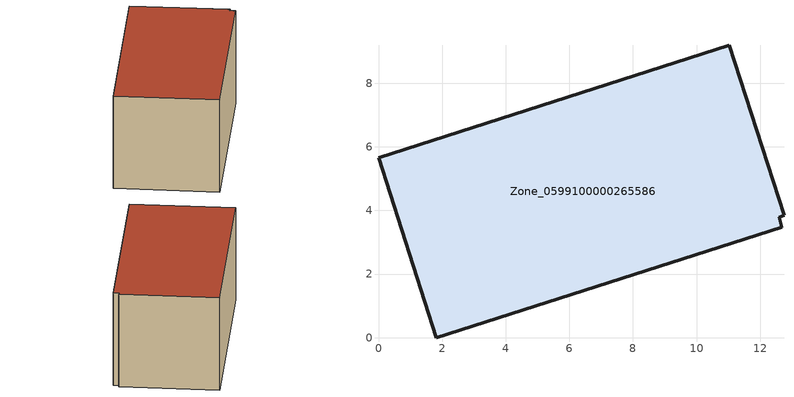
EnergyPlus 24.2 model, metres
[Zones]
Zone_0599100000265586
 floor ground (C_G): 12.69,3.47 1.81,0 0,5.65 11.02,9.19 12.75,3.84 12.6,3.78 z3.34
 wall outside (C_F): 12.75,3.84 11.02,9.19 0,5.65 1.81,0 12.69,3.47 12.6,3.78 12.75,3.84 z3.34:9.04
 roof outside (C_R): 1.81,0 12.69,3.47 12.6,3.78 12.75,3.84 11.02,9.19 0,5.65 z9.04
[BUILDING]
Pand.0599100000265586: North Axis=0; Terrain=City; Loads Convergence Tolerance Value=0.04; Temperature Convergence Tolerance Value=0.4; Solar Distribution=FullExterior; Maximum Number of Warmup Days=25; Minimum Number of Warmup Days=1
[Site:Location]
Rotterdam.The.Hague.AP_ZH_NLD Design_Conditions: Latitude=51.96; Longitude=4.45; Time Zone=1; Elevation=-4.5
[SITE:GROUNDTEMPERATURE:BUILDINGSURFACE]
18, 18, 18, 18, 18, 18, 18, 18, 18, 18, 18, 18
[MATERIAL] Thermal Absorptance=0.9; Solar Absorptance=0.7; Visible Absorptance=0.7
Name | Roughness | Thickness | Conductivity | Density | Specific Heat
G.TI.1965-1974 | MediumSmooth | 0.15 | 0.882353 | 540 | 1210
F.TI.1965-1974 | Rough | 0.3 | 0.697674 | 1920 | 840
R.TI.1965-1974 | MediumRough | 0.2 | 0.232558 | 1500 | 1000
[CONSTRUCTION]
C_G: G.TI.1965-1974
C_F: F.TI.1965-1974
C_R: R.TI.1965-1974
[ZONE]
Zone_0599100000265586: Type=1; Multiplier=1; Ceiling Height=Autocalculate; Volume=Autocalculate; Floor Area=autocalculate; Part of Total Floor Area=Yes
[ZONEINFILTRATION:DESIGNFLOWRATE]
Infil_Zone_0599100000265586: Zone or ZoneList or Space or SpaceList=Zone_0599100000265586; Schedule=AlwaysOn; Design Flow Rate Calculation Method=Flow/Area; Flow Rate per Floor Area=0.003; Constant Term Coefficient=1; Temperature Term Coefficient=0; Velocity Term Coefficient=0; Velocity Squared Term Coefficient=0
[HVACTEMPLATE:ZONE:IDEALLOADSAIRSYSTEM]
Zone_0599100000265586: Maximum Heating Supply Air Temperature=50; Minimum Cooling Supply Air Temperature=13; Maximum Heating Supply Air Humidity Ratio=0.0156; Minimum Cooling Supply Air Humidity Ratio=0.0077; Heating Limit=NoLimit; Cooling Limit=NoLimit; Dehumidification Control Type=ConstantSensibleHeatRatio; Cooling Sensible Heat Ratio=0.7; Dehumidification Setpoint=60; Humidification Control Type=None; Humidification Setpoint=30; Outdoor Air Method=None; Outdoor Air Flow Rate per Person=0.00944; Outdoor Air Flow Rate per Zone Floor Area=0; Outdoor Air Flow Rate per Zone=0; Demand Controlled Ventilation Type=None; Outdoor Air Economizer Type=NoEconomizer; Heat Recovery Type=None; Sensible Heat Recovery Effectiveness=0.7; Latent Heat Recovery Effectiveness=0.65
[ZONECONTROL:THERMOSTAT]
ThermostatControl_Zone_0599100000265586: Zone or ZoneList=Zone_0599100000265586; Control Type Schedule=DualSetpointControlType; Control 1=Thermostat_Zone_0599100000265586; Temperature Difference Between Cutout And Setpoint=0
[THERMOSTATSETPOINT:DUALSETPOINT]
Thermostat_Zone_0599100000265586: Heating Setpoint Temperature Schedule=HeatingSetpoint_Zone_0599100000265586; Cooling Setpoint Temperature Schedule=CoolingSetpoint_Zone_0599100000265586
[SCHEDULE:COMPACT]
HeatingSetpoint_Zone_0599100000265586: Through: 12/31, For: AllDays, Until: 24:00, 21
CoolingSetpoint_Zone_0599100000265586: Through: 12/31, For: AllDays, Until: 24:00, 24
DualSetpointControlType: Through: 12/31, For: AllDays, Until: 24:00, 4
AlwaysOn: Through: 12/31, For: AllDays, Until: 24:00, 1
